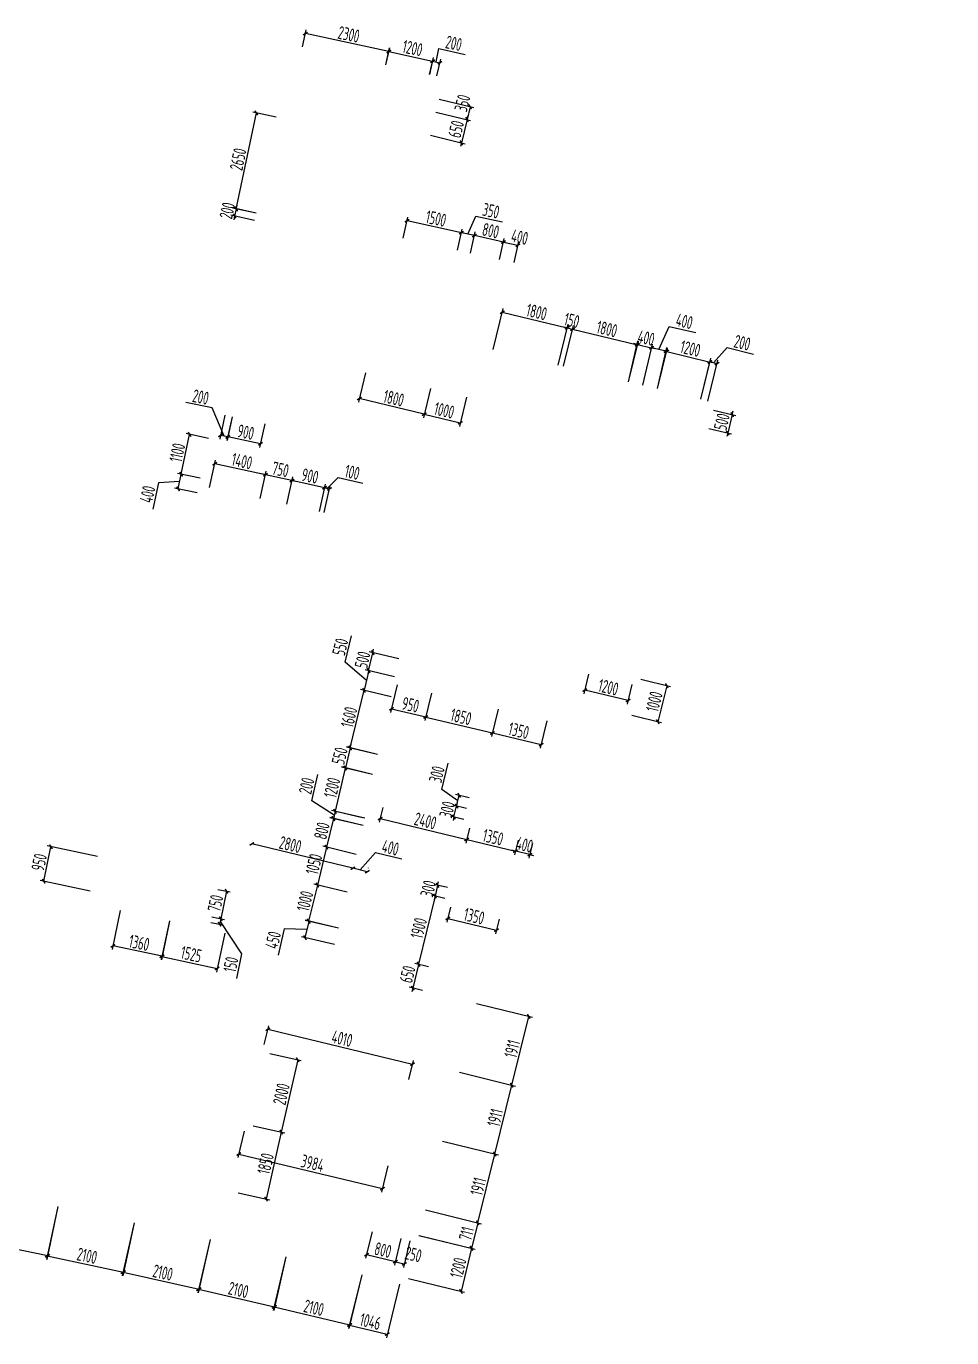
# Model space of a CAD drawing. Header units: millimetres. Extents: x 11639278 to 23698211, y -13072636 to -5537337.
# Drawn here: x 23640409 to 23665355, y -12791166 to -12755804 of the extents above; entities that cross this region are included whole.
import ezdxf

# ---------------------------------------------------------------- set-up
doc = ezdxf.new("R2010")
doc.units = ezdxf.units.MM
doc.header["$LTSCALE"] = 10
doc.layers.add('A2-RI-F1$0$$1$A-DIMS-100', color=1, linetype='Continuous')
doc.styles.add('A2-RI-F1$0$$1$XD2008', font='hzs.shx', dxfattribs={"width": 0.7, "bigfont": 'hztxt.shx'})

# ---------------------------------------------------------------- blocks, each defined once
blk = doc.blocks.new('A2-RI-F1$0$$0$_ArchTick')
at = {"color": 0, "linetype": 'ByBlock', "const_width": 0.4}
blk.add_lwpolyline([(-0.5, -0.5), (0.5, 0.5)], dxfattribs=at)
blk = doc.blocks.new('A2-RI-F1$0$$AUDIT_BAD_BLOCK_RECORD5')
at = {"layer": 'A2-RI-F1$0$$1$A-DIMS-100', "color": 0, "lineweight": -2, "transparency": 16777216}
for p, q in [((11845626, -6376903), (11845724, -6376449)), ((11847952, -6377030), (11845703, -6376547)), ((11847875, -6377387), (11847973, -6376932)), ((11847876, -6377387), (11847976, -6376933)), ((11847955, -6377031), (11849132, -6377290)), ((11849231, -6377312), (11849299, -6376950)), ((11849299, -6376950), (11850011, -6377109)), ((11849053, -6377646), (11849153, -6377192)), ((11849054, -6377646), (11849155, -6377193)), ((11849133, -6377290), (11849328, -6377334)), ((11849249, -6377690), (11849350, -6377236)), ((11849307, -6378317), (11850241, -6378543)), ((11850144, -6378519), (11850061, -6378863)), ((11843838, -6381279), (11844383, -6378686)), ((11844917, -6378798), (11844285, -6378665)), ((11849224, -6378661), (11850158, -6378886)), ((11849224, -6378661), (11850158, -6378886)), ((11850061, -6378863), (11849909, -6379491)), ((11850061, -6378863), (11850084, -6378766)), ((11849073, -6379290), (11850007, -6379515)), ((11849909, -6379491), (11849886, -6379589)), ((11844373, -6381391), (11843740, -6381258)), ((11844373, -6381389), (11843741, -6381249)), ((11843839, -6381271), (11843796, -6381466)), ((11843839, -6381271), (11843861, -6381173)), ((11844330, -6381584), (11843698, -6381445)), ((11843796, -6381466), (11843774, -6381564)), ((11848340, -6382062), (11848465, -6381495)), ((11849908, -6381916), (11848444, -6381592)), ((11850084, -6381955), (11850301, -6381466)), ((11850301, -6381466), (11851013, -6381623)), ((11849804, -6382386), (11849930, -6381819)), ((11849804, -6382386), (11849930, -6381819)), ((11850259, -6381994), (11849908, -6381916)), ((11850155, -6382464), (11850281, -6381896)), ((11850155, -6382464), (11850281, -6381896)), ((11851041, -6382167), (11850259, -6381994)), ((11850937, -6382636), (11851062, -6382069)), ((11850937, -6382636), (11851062, -6382069)), ((11851041, -6382167), (11851431, -6382253)), ((11851327, -6382723), (11851453, -6382156)), ((11850768, -6385061), (11851032, -6383963)), ((11851009, -6384060), (11852759, -6384482)), ((11852517, -6385483), (11852782, -6384385)), ((11852517, -6385483), (11852782, -6384385)), ((11852759, -6384482), (11852661, -6384459)), ((11852663, -6385518), (11852928, -6384420)), ((11852663, -6385518), (11852928, -6384420)), ((11852759, -6384482), (11852904, -6384517)), ((11852904, -6384517), (11853002, -6384541)), ((11852905, -6384517), (11854654, -6384939)), ((11855229, -6385062), (11855513, -6384442)), ((11855513, -6384442), (11856225, -6384606)), ((11854411, -6385939), (11854667, -6384830)), ((11854413, -6385940), (11854678, -6384842)), ((11854644, -6384928), (11854547, -6384905)), ((11854801, -6386029), (11855057, -6384920)), ((11854801, -6386029), (11855057, -6384920)), ((11854644, -6384928), (11855034, -6385018)), ((11855424, -6385107), (11855034, -6385018)), ((11855034, -6385018), (11855132, -6385040)), ((11855191, -6386119), (11855446, -6385010)), ((11855194, -6386120), (11855466, -6385018)), ((11855442, -6385115), (11856610, -6385403)), ((11856702, -6385422), (11857072, -6385014)), ((11857072, -6385014), (11857781, -6385186)), ((11856362, -6386408), (11856629, -6385302)), ((11856363, -6386408), (11856634, -6385306)), ((11856555, -6386455), (11856822, -6385349)), ((11856605, -6385399), (11856799, -6385446)), ((11847324, -6385691), (11847133, -6386483)), ((11849074, -6386113), (11848883, -6386905)), ((11849074, -6386113), (11848883, -6386905)), ((11843194, -6386641), (11842480, -6386491)), ((11843515, -6387401), (11843194, -6386641)), ((11848906, -6386808), (11847157, -6386386)), ((11850046, -6386347), (11849855, -6387140)), ((11843531, -6386838), (11843396, -6387478)), ((11843726, -6386879), (11843590, -6387518)), ((11843727, -6386879), (11843592, -6387519)), ((11848906, -6386808), (11849879, -6387042)), ((11856702, -6386697), (11857305, -6386843)), ((11857208, -6386819), (11857087, -6387316)), ((11857208, -6386819), (11857231, -6386722)), ((11842356, -6388429), (11842584, -6387353)), ((11843093, -6387461), (11842486, -6387332)), ((11843612, -6387421), (11843417, -6387380)), ((11844607, -6387066), (11844471, -6387705)), ((11856582, -6387194), (11857185, -6387340)), ((11857087, -6387316), (11857064, -6387414)), ((11844492, -6387607), (11843611, -6387420)), ((11843121, -6388787), (11843283, -6388047)), ((11842865, -6388537), (11842258, -6388410)), ((11842865, -6388537), (11842259, -6388409)), ((11842274, -6388822), (11842356, -6388430)), ((11844629, -6388444), (11843262, -6388145)), ((11844489, -6389084), (11844650, -6388344)), ((11844489, -6389086), (11844651, -6388347)), ((11844629, -6388442), (11844531, -6388421)), ((11845340, -6388597), (11844629, -6388442)), ((11841745, -6388656), (11841596, -6389371)), ((11842315, -6388626), (11841745, -6388656)), ((11842783, -6388929), (11842176, -6388801)), ((11845200, -6389239), (11845361, -6388499)), ((11845201, -6389239), (11845363, -6388500)), ((11845340, -6388597), (11845438, -6388618)), ((11846221, -6388791), (11845342, -6388598)), ((11846080, -6389432), (11846242, -6388694)), ((11846081, -6389432), (11846248, -6388698)), ((11846207, -6389461), (11846374, -6388727)), ((11846226, -6388796), (11846352, -6388824)), ((11846289, -6388810), (11846584, -6388518)), ((11846584, -6388518), (11847250, -6388670)), ((11846778, -6393491), (11846948, -6392781)), ((11847409, -6393724), (11847521, -6393239)), ((11848221, -6393402), (11847424, -6393216)), ((11847521, -6393239), (11847544, -6393142)), ((11847349, -6393987), (11846778, -6393491)), ((11847413, -6393720), (11847285, -6394253)), ((11848109, -6393887), (11847311, -6393701)), ((11848109, -6393887), (11847316, -6393697)), ((11847409, -6393724), (11847386, -6393821)), ((11848176, -6394110), (11848001, -6394851)), ((11853338, -6393816), (11853210, -6394345)), ((11854505, -6394097), (11854377, -6394626)), ((11854743, -6393951), (11855543, -6394153)), ((11846912, -6395806), (11847285, -6394253)), ((11848018, -6394429), (11847188, -6394229)), ((11847981, -6394420), (11847188, -6394230)), ((11849100, -6394328), (11848922, -6395070)), ((11849101, -6394328), (11848925, -6395070)), ((11854401, -6394529), (11853234, -6394248)), ((11855446, -6394129), (11855201, -6395099)), ((11848024, -6394754), (11848948, -6394972)), ((11850899, -6394759), (11850722, -6395501)), ((11850899, -6394759), (11850722, -6395501)), ((11848946, -6394973), (11850745, -6395404)), ((11852212, -6395073), (11852035, -6395815)), ((11854499, -6394921), (11855298, -6395123)), ((11850745, -6395404), (11852058, -6395718)), ((11846913, -6395804), (11846782, -6396344)), ((11847645, -6395982), (11846815, -6395783)), ((11847645, -6395982), (11846816, -6395780)), ((11846913, -6395804), (11846936, -6395707)), ((11849380, -6396926), (11849551, -6396216)), ((11845873, -6397237), (11846038, -6396525)), ((11846777, -6396349), (11846503, -6397514)), ((11847514, -6396523), (11846680, -6396326)), ((11847514, -6396521), (11846685, -6396320)), ((11846782, -6396344), (11846758, -6396441)), ((11849815, -6397231), (11849380, -6396926)), ((11846481, -6397617), (11845873, -6397237)), ((11850117, -6397149), (11849753, -6397061)), ((11849780, -6397376), (11849850, -6397085)), ((11849780, -6397376), (11849803, -6397279)), ((11847239, -6397688), (11846405, -6397491)), ((11847309, -6397705), (11846406, -6397496)), ((11846504, -6397518), (11846458, -6397715)), ((11847791, -6397411), (11847695, -6397808)), ((11849976, -6397733), (11849612, -6397645)), ((11850047, -6397441), (11849682, -6397353)), ((11850047, -6397441), (11849682, -6397353)), ((11849709, -6397668), (11849780, -6397376)), ((11846460, -6397706), (11846272, -6398482)), ((11847263, -6397902), (11846361, -6397692)), ((11847263, -6397900), (11846362, -6397683)), ((11847719, -6397711), (11850052, -6398274)), ((11849709, -6397668), (11849686, -6397765)), ((11850124, -6397974), (11850028, -6398371)), ((11850124, -6397974), (11850028, -6398371)), ((11844287, -6398290), (11844286, -6398297)), ((11850052, -6398274), (11851364, -6398590)), ((11851436, -6398290), (11851341, -6398687)), ((11851436, -6398290), (11851341, -6398687)), ((11838651, -6399401), (11838846, -6398471)), ((11840102, -6398735), (11838748, -6398450)), ((11846984, -6399050), (11844262, -6398394)), ((11846272, -6398482), (11846027, -6399503)), ((11847076, -6398676), (11846175, -6398459)), ((11847076, -6398676), (11846175, -6398459)), ((11847179, -6399097), (11847590, -6398630)), ((11847590, -6398630), (11848300, -6398801)), ((11851364, -6398590), (11851267, -6398567)), ((11851753, -6398684), (11851364, -6398590)), ((11851825, -6398384), (11851730, -6398781)), ((11851753, -6398684), (11851850, -6398707)), ((11847373, -6399144), (11846984, -6399050)), ((11847009, -6398946), (11847008, -6398953)), ((11847009, -6398946), (11847008, -6398953)), ((11847398, -6399040), (11847397, -6399047)), ((11839907, -6399665), (11838553, -6399380)), ((11849269, -6399510), (11849292, -6399412)), ((11843340, -6399620), (11843677, -6399691)), ((11843579, -6399671), (11843422, -6400414)), ((11846027, -6399503), (11845792, -6400475)), ((11846830, -6399696), (11845929, -6399479)), ((11846829, -6399696), (11845929, -6399479)), ((11849466, -6399865), (11849102, -6399776)), ((11849536, -6399573), (11849172, -6399486)), ((11849269, -6399510), (11849199, -6399801)), ((11849199, -6399800), (11848751, -6401641)), ((11849466, -6399865), (11849102, -6399778)), ((11849199, -6399801), (11849176, -6399899)), ((11849614, -6400104), (11849519, -6400501)), ((11840715, -6400194), (11840494, -6401241)), ((11842041, -6400473), (11841812, -6401524)), ((11842043, -6400474), (11841822, -6401521)), ((11843183, -6400363), (11843520, -6400434)), ((11843183, -6400363), (11843520, -6400434)), ((11843422, -6400414), (11843391, -6400560)), ((11845794, -6400484), (11845692, -6400925)), ((11846594, -6400668), (11845695, -6400451)), ((11846594, -6400670), (11845697, -6400462)), ((11849542, -6400404), (11850855, -6400720)), ((11850927, -6400420), (11850831, -6400817)), ((11843152, -6400510), (11843489, -6400581)), ((11843533, -6400799), (11843304, -6401850)), ((11843407, -6400487), (11843984, -6401358)), ((11845135, -6400682), (11844970, -6401393)), ((11845743, -6400705), (11845135, -6400682)), ((11841843, -6401423), (11840515, -6401143)), ((11846492, -6401110), (11845595, -6400902)), ((11841833, -6401426), (11843325, -6401752)), ((11843984, -6401358), (11843843, -6402026)), ((11848753, -6401642), (11848776, -6401545)), ((11848753, -6401642), (11848599, -6402283)), ((11849019, -6401706), (11848654, -6401617)), ((11849019, -6401706), (11848656, -6401619)), ((11848864, -6402347), (11848501, -6402259)), ((11848599, -6402283), (11848575, -6402380)), ((11850313, -6402697), (11851822, -6403070)), ((11844593, -6403804), (11844715, -6403296)), ((11851267, -6404901), (11851725, -6403046)), ((11844692, -6403393), (11848591, -6404333)), ((11844741, -6404043), (11845594, -6404237)), ((11845497, -6404214), (11845054, -6406165)), ((11848492, -6404744), (11848615, -6404236)), ((11849855, -6404552), (11851364, -6404925)), ((11849855, -6404552), (11851364, -6404925)), ((11850808, -6406756), (11851267, -6404901)), ((11844299, -6405994), (11845152, -6406187)), ((11844299, -6405994), (11845152, -6406187)), ((11844057, -6406144), (11843886, -6406853)), ((11845054, -6406165), (11844645, -6407969)), ((11849396, -6406407), (11850905, -6406780)), ((11849396, -6406407), (11850905, -6406780)), ((11843909, -6406756), (11847782, -6407689)), ((11850349, -6408611), (11850808, -6406756)), ((11847930, -6407077), (11847759, -6407786)), ((11843889, -6407798), (11844743, -6407991)), ((11839033, -6408167), (11838726, -6409596)), ((11839035, -6408167), (11838738, -6409599)), ((11848938, -6408262), (11850446, -6408635)), ((11848938, -6408262), (11850446, -6408635)), ((11841085, -6408608), (11840767, -6410042)), ((11841086, -6408608), (11840779, -6410038)), ((11850349, -6408611), (11850179, -6409301)), ((11847502, -6408850), (11847328, -6409568)), ((11848763, -6408950), (11850279, -6409318)), ((11848767, -6408952), (11850276, -6409325)), ((11838759, -6409501), (11836702, -6409076)), ((11843133, -6409062), (11842803, -6410502)), ((11843135, -6409062), (11842817, -6410497)), ((11848280, -6409038), (11848105, -6409756)), ((11848280, -6409038), (11848106, -6409756)), ((11848521, -6409097), (11848347, -6409815)), ((11850182, -6409295), (11849898, -6410461)), ((11838747, -6409499), (11840800, -6409940)), ((11845179, -6409532), (11844836, -6410976)), ((11845180, -6409532), (11844850, -6410972)), ((11848129, -6409659), (11847352, -6409470)), ((11848129, -6409659), (11848370, -6409718)), ((11840788, -6409944), (11842838, -6410399)), ((11847221, -6410016), (11846870, -6411463)), ((11847222, -6410016), (11846879, -6411461)), ((11848238, -6410263), (11847886, -6411710)), ((11848479, -6410116), (11849995, -6410485)), ((11842825, -6410404), (11844872, -6410874)), ((11844859, -6410879), (11846903, -6411364)), ((11846893, -6411366), (11847910, -6411613))]:
    blk.add_line(p, q, dxfattribs=at)
at = {"layer": 'Defpoints', "color": 0, "transparency": 16777216}
for p in [(11845703, -6376547), (11845584, -6377099), (11849132, -6377290), (11849328, -6377334), (11847833, -6377582), (11847833, -6377582), (11849010, -6377842), (11849010, -6377842), (11849206, -6377885), (11849113, -6378271), (11844383, -6378686), (11845113, -6378839), (11849030, -6378614), (11849030, -6378614), (11850061, -6378863), (11848878, -6379243), (11849909, -6379491), (11843796, -6381466), (11844525, -6381628), (11844568, -6381432), (11844568, -6381432), (11848444, -6381592), (11849908, -6381916), (11850259, -6381994), (11848297, -6382257), (11851431, -6382253), (11849761, -6382581), (11849761, -6382581), (11850112, -6382659), (11850112, -6382659), (11850893, -6382832), (11850893, -6382832), (11851284, -6382918), (11852759, -6384482), (11852904, -6384517), (11850721, -6385255), (11854654, -6384939), (11855034, -6385018), (11855034, -6385018), (11847371, -6385496), (11856610, -6385403), (11856799, -6385446), (11849121, -6385918), (11849121, -6385918), (11852471, -6385677), (11852471, -6385677), (11852616, -6385712), (11852616, -6385712), (11850093, -6386152), (11854366, -6386134), (11854366, -6386134), (11854756, -6386224), (11854756, -6386224), (11855146, -6386314), (11855146, -6386314), (11843572, -6386642), (11843768, -6386683), (11843768, -6386683), (11847157, -6386386), (11856315, -6386602), (11856315, -6386602), (11856508, -6386649), (11856508, -6386650), (11844648, -6386870), (11849879, -6387042), (11842584, -6387353), (11843417, -6387380), (11856388, -6387147), (11857087, -6387316), (11843288, -6387502), (11843611, -6387420), (11842356, -6388430), (11843262, -6388145), (11844629, -6388442), (11843061, -6388578), (11843061, -6388578), (11845342, -6388598), (11842979, -6388970), (11843079, -6388982), (11846352, -6388824), (11844446, -6389281), (11844447, -6389279), (11845158, -6389434), (11845158, -6389434), (11846037, -6389627), (11846037, -6389628), (11846163, -6389656), (11863125, -6392147), (11847521, -6393239), (11848416, -6393447), (11853385, -6393622), (11848222, -6393915), (11848303, -6393933), (11848304, -6393932), (11854550, -6393902), (11854551, -6393903), (11847285, -6394253), (11847285, -6394253), (11848176, -6394466), (11849147, -6394134), (11849147, -6394134), (11853234, -6394248), (11848213, -6394475), (11850946, -6394564), (11850946, -6394564), (11848948, -6394972), (11852259, -6394878), (11854305, -6394872), (11855201, -6395099), (11850745, -6395404), (11852058, -6395718), (11847840, -6396029), (11847840, -6396029), (11846782, -6396344), (11847709, -6396569), (11847709, -6396569), (11847838, -6397217), (11849850, -6397085), (11850311, -6397196), (11846503, -6397514), (11849780, -6397376), (11850241, -6397488), (11850241, -6397488), (11846458, -6397715), (11847434, -6397733), (11847458, -6397947), (11847458, -6397947), (11847503, -6397750), (11850171, -6397779), (11850171, -6397779), (11850171, -6397779), (11850052, -6398274), (11851483, -6398096), (11851483, -6398096), (11851872, -6398189), (11838846, -6398471), (11844240, -6398485), (11844262, -6398394), (11846272, -6398482), (11851364, -6398590), (11851364, -6398590), (11840298, -6398776), (11846984, -6399050), (11847271, -6398723), (11847271, -6398723), (11846963, -6399141), (11846963, -6399141), (11847351, -6399235), (11840102, -6399706), (11843144, -6399579), (11846027, -6399503), (11847023, -6399743), (11847025, -6399743), (11849731, -6399620), (11840756, -6399998), (11849199, -6399801), (11849661, -6399910), (11849661, -6399912), (11849661, -6399912), (11842084, -6400278), (11842084, -6400278), (11842956, -6400468), (11842987, -6400322), (11842987, -6400322), (11843422, -6400414), (11845792, -6400475), (11850974, -6400226), (11843391, -6400560), (11843576, -6400604), (11846789, -6400715), (11846789, -6400715), (11850855, -6400720), (11840515, -6401143), (11845692, -6400925), (11846687, -6401155), (11843325, -6401752), (11848751, -6401641), (11849213, -6401753), (11849213, -6401753), (11848599, -6402283), (11849059, -6402394), (11850119, -6402649), (11851725, -6403046), (11844546, -6403999), (11844546, -6403999), (11848591, -6404333), (11849661, -6404504), (11849661, -6404504), (11848445, -6404939), (11851267, -6404901), (11844103, -6405949), (11844103, -6405949), (11844103, -6405949), (11845054, -6406165), (11849202, -6406359), (11849202, -6406359), (11850808, -6406756), (11847977, -6406883), (11843694, -6407753), (11847782, -6407689), (11839075, -6407971), (11839075, -6407971), (11844645, -6407969), (11848743, -6408214), (11848743, -6408214), (11841128, -6408412), (11841128, -6408412), (11843178, -6408867), (11843178, -6408867), (11847549, -6408655), (11848327, -6408844), (11848327, -6408844), (11848568, -6408902), (11848568, -6408902), (11848573, -6408904), (11850179, -6409301), (11845225, -6409337), (11845225, -6409337), (11847352, -6409470), (11840800, -6409940), (11847268, -6409822), (11847268, -6409822), (11848370, -6409718), (11848285, -6410069), (11848285, -6410069), (11842838, -6410399), (11849898, -6410461), (11844872, -6410874), (11846903, -6411364), (11847910, -6411613)]:
    blk.add_point(p, dxfattribs=at)
at = {"layer": 'A2-RI-F1$0$$1$A-DIMS-100', "color": 0, "lineweight": -2, "transparency": 16777216, "xscale": 100, "yscale": 100, "zscale": 100}
for p, rotation in [((11845703, -6376547), 167.871375397763), ((11847952, -6377030), 347.871375397763), ((11847955, -6377031), 167.5807150539678), ((11849132, -6377290), 347.5807150539678), ((11849133, -6377290), 167.4565409036352), ((11849328, -6377334), 347.4565409036352), ((11850144, -6378519), 76.4486635202654), ((11844383, -6378686), 78.13436385709227), ((11850061, -6378863), 256.4486635202654), ((11850061, -6378863), 256.4486635207735), ((11849909, -6379491), 76.4486635207735), ((11843796, -6381466), 77.52465659485563), ((11843838, -6381279), 258.1343638570923), ((11843839, -6381271), 257.5246565948556), ((11848444, -6381592), 167.5246565951022), ((11849908, -6381916), 167.5246565950832), ((11849908, -6381916), 347.5246565951022), ((11850259, -6381994), 167.5246565949935), ((11850259, -6381994), 347.5246565950832), ((11851041, -6382167), 347.5246565949935), ((11851041, -6382167), 167.5246565948439), ((11851431, -6382253), 347.5246565948439), ((11851009, -6384060), 166.4420341901473), ((11852759, -6384482), 346.4420341901473), ((11852759, -6384482), 346.4486630936225), ((11852904, -6384517), 166.4486630936225), ((11852905, -6384517), 166.4414817815372), ((11854644, -6384928), 347.019932701758), ((11854654, -6384939), 346.4414817815372), ((11855034, -6385018), 167.0199327018391), ((11855034, -6385018), 167.0199327017581), ((11855424, -6385107), 347.0199327018392), ((11855442, -6385115), 166.1416754840105), ((11856605, -6385399), 166.4145466083481), ((11856610, -6385403), 346.1416754840104), ((11856799, -6385446), 346.4145466083481), ((11847157, -6386386), 166.4486635207792), ((11848906, -6386808), 346.4486635207792), ((11848906, -6386808), 166.4486634030673), ((11849879, -6387042), 346.4486634030673), ((11857208, -6386819), 256.414546608545), ((11842584, -6387353), 78.06609697751372), ((11843417, -6387380), 168.1251533915546), ((11843611, -6387420), 168.0094071449851), ((11843612, -6387421), 348.1251533915545), ((11857087, -6387316), 76.41454660854498), ((11844492, -6387607), 348.0094071449851), ((11843262, -6388145), 167.6550577819889), ((11842356, -6388429), 258.0660969775137), ((11842356, -6388430), 78.16432780581808), ((11844629, -6388442), 347.708022475367), ((11844629, -6388444), 347.6550577819889), ((11842274, -6388822), 258.1643278058181), ((11845340, -6388597), 167.7080224753669), ((11845342, -6388598), 167.6063596378209), ((11846221, -6388791), 347.6063596378209), ((11846226, -6388796), 167.2110194532232), ((11846352, -6388824), 347.2110194532232), ((11847521, -6393239), 256.922721768014), ((11847409, -6393724), 76.922721768014), ((11847413, -6393720), 76.54136474564864), ((11855446, -6394129), 75.83350962084248), ((11847285, -6394253), 76.49614917004527), ((11847285, -6394253), 256.5413647456487), ((11853234, -6394248), 166.44763817629), ((11854401, -6394529), 346.44763817629), ((11848024, -6394754), 166.7097256110643), ((11848946, -6394973), 166.5461067399386), ((11848948, -6394972), 346.7097256110643), ((11855201, -6395099), 255.8335096208425), ((11850745, -6395404), 346.5461067399385), ((11850745, -6395404), 166.546106739915), ((11846913, -6395804), 256.3555000022105), ((11846912, -6395806), 256.4961491700453), ((11852058, -6395718), 346.546106739915), ((11846777, -6396349), 76.73599420017347), ((11846782, -6396344), 76.35550000221056), ((11849780, -6397376), 256.4486365041279), ((11849780, -6397376), 256.4486365041279), ((11849850, -6397085), 76.44863650412785), ((11846458, -6397715), 256.938212790444), ((11846460, -6397706), 76.44866309354474), ((11846503, -6397514), 256.7359942001735), ((11846504, -6397518), 76.93821279044403), ((11847719, -6397711), 166.4486538849018), ((11849709, -6397668), 76.44863650412783), ((11844262, -6398394), 166.4486630936204), ((11850052, -6398274), 346.4486538849018), ((11850052, -6398274), 166.4486538847832), ((11838846, -6398471), 78.11645840766661), ((11846272, -6398482), 256.4486630935447), ((11846272, -6398482), 76.44866309319526), ((11851364, -6398590), 346.4486538847832), ((11851364, -6398590), 346.4486941735833), ((11851753, -6398684), 166.4486941735833), ((11846984, -6399050), 166.4486630936283), ((11846984, -6399050), 346.4486630936204), ((11847373, -6399144), 346.4486630936283), ((11838651, -6399401), 258.1164584076666), ((11846027, -6399503), 256.4486630931953), ((11846027, -6399503), 76.44866309343922), ((11843579, -6399671), 78.09391769102558), ((11849199, -6399800), 76.33590951503841), ((11849199, -6399801), 76.54610674009089), ((11849269, -6399510), 256.5461067400909), ((11843391, -6400560), 258.1133125146899), ((11843422, -6400414), 258.0939176910256), ((11843422, -6400414), 78.11331251468995), ((11845792, -6400475), 256.4486630934393), ((11845794, -6400484), 76.94316929729898), ((11849542, -6400404), 166.4486538847832), ((11850855, -6400720), 346.4486538847832), ((11840515, -6401143), 168.0940815052959), ((11845692, -6400925), 256.943169297299), ((11841833, -6401426), 167.6830760763701), ((11841843, -6401423), 348.0940815052959), ((11843325, -6401752), 347.68307607637), ((11848751, -6401641), 256.3359095150384), ((11848753, -6401642), 256.4486630672867), ((11848599, -6402283), 76.4486630672867), ((11844692, -6403393), 166.4486630936005), ((11851725, -6403046), 76.11213072838095), ((11845497, -6404214), 77.22086213450592), ((11848591, -6404333), 346.4486630936005), ((11851267, -6404901), 76.11213072832003), ((11851267, -6404901), 256.1121307283809), ((11845054, -6406165), 257.2208621345059), ((11845054, -6406165), 77.22104575756003), ((11843909, -6406756), 166.4486630935816), ((11850808, -6406756), 76.11213072837425), ((11850808, -6406756), 256.11213072832), ((11844645, -6407969), 257.22104575756), ((11847782, -6407689), 346.4486630935816), ((11850349, -6408611), 76.1121307284371), ((11850349, -6408611), 256.1121307283742), ((11850179, -6409301), 256.1121307284371), ((11850182, -6409295), 76.33113835615508), ((11838747, -6409499), 167.8698622040893), ((11838759, -6409501), 348.3182996060727), ((11847352, -6409470), 166.3725522362062), ((11848129, -6409659), 166.3311337015046), ((11848129, -6409659), 346.3725522362062), ((11848370, -6409718), 346.3311337015046), ((11840788, -6409944), 167.4956106975172), ((11840800, -6409940), 347.8698622040893), ((11842825, -6410404), 167.0656942317951), ((11842838, -6410399), 347.4956106975172), ((11849898, -6410461), 256.3311383561551), ((11844859, -6410879), 166.6543370660656), ((11844872, -6410874), 347.0656942317951), ((11846893, -6411366), 166.3475116637962), ((11846903, -6411364), 346.6543370660656), ((11847910, -6411613), 346.3475116637962)]:
    blk.add_blockref('A2-RI-F1$0$$0$_ArchTick', p, dxfattribs=dict(at, rotation=rotation))
at = {"layer": 'A2-RI-F1$0$$1$A-DIMS-100', "color": 4, "transparency": 16777216, "char_height": 350, "attachment_point": 5, "style": 'A2-RI-F1$0$$1$XD2008'}
for s, insert, rotation in [('\\A1;2300', (11846875, -6376569), 347.8714), ('\\A1;1200', (11848592, -6376940), 347.5807), ('\\A1;200', (11849704, -6376810), 347.4565), ('\\A1;350', (11849935, -6378421), 76.4487), ('\\A1;650', (11849766, -6379124), 76.4487), ('\\A1;2650', (11843891, -6379936), 78.1344), ('\\A1;200', (11843598, -6381320), 77.5247), ('\\A1;1500', (11849225, -6381535), 347.5247), ('\\A1;350', (11850706, -6381325), 347.5247), ('\\A1;800', (11850699, -6381861), 347.5247), ('\\A1;400', (11851480, -6382034), 347.5247), ('\\A1;1800', (11851937, -6384052), 346.442), ('\\A1;150', (11852884, -6384281), 346.4487), ('\\A1;400', (11855919, -6384305), 347.0199), ('\\A1;1800', (11853832, -6384510), 346.4415), ('\\A1;400', (11854890, -6384753), 347.0199), ('\\A1;1200', (11856080, -6385041), 346.1417), ('\\A1;200', (11857479, -6384881), 346.4145), ('\\A1;200', (11842883, -6386346), 348.1252), ('\\A1;1800', (11848084, -6386378), 346.4487), ('\\A1;1000', (11849445, -6386706), 346.4487), ('\\A1;500', (11856929, -6387015), 76.4145), ('\\A1;900', (11844098, -6387293), 348.0094), ('\\A1;1100', (11842250, -6387845), 78.0661), ('\\A1;1400', (11843994, -6388075), 347.6551), ('\\A1;750', (11845033, -6388300), 347.708), ('\\A1;900', (11845830, -6388475), 347.6064), ('\\A1;100', (11846967, -6388375), 347.211), ('\\A1;400', (11841450, -6388967), 78.1643), ('\\A1;550', (11846644, -6393083), 76.5414), ('\\A1;500', (11847246, -6393431), 76.9227), ('\\A1;1200', (11853870, -6394170), 346.4476), ('\\A1;950', (11848538, -6394644), 346.7097), ('\\A1;1000', (11855106, -6394559), 75.8335), ('\\A1;1600', (11846880, -6394977), 76.4961), ('\\A1;1850', (11849898, -6394970), 346.5461), ('\\A1;1350', (11851454, -6395342), 346.5461), ('\\A1;550', (11846629, -6396021), 76.3555), ('\\A1;300', (11849247, -6396519), 76.4486), ('\\A1;200', (11845736, -6396830), 76.9382), ('\\A1;1200', (11846421, -6396880), 76.736), ('\\A1;300', (11849526, -6397470), 76.4486), ('\\A1;2400', (11848938, -6397774), 346.4487), ('\\A1;800', (11846147, -6398041), 76.4487), ('\\A1;1350', (11850761, -6398213), 346.4487), ('\\A1;2800', (11845298, -6398412), 346.4487), ('\\A1;400', (11847997, -6398497), 346.4487), ('\\A1;400', (11851611, -6398418), 346.4487), ('\\A1;950', (11838528, -6398889), 78.1165), ('\\A1;1050', (11845931, -6398940), 76.4487), ('\\A1;300', (11849015, -6399603), 76.5461), ('\\A1;1000', (11845691, -6399936), 76.4487), ('\\A1;750', (11843280, -6399996), 78.0939), ('\\A1;1350', (11850251, -6400343), 346.4487), ('\\A1;1900', (11848757, -6400667), 76.3359), ('\\A1;450', (11844834, -6400987), 76.9432), ('\\A1;1360', (11841225, -6401063), 348.0941), ('\\A1;1525', (11842627, -6401369), 347.6831), ('\\A1;150', (11843693, -6401646), 78.1133), ('\\A1;650', (11848457, -6401910), 76.4487), ('\\A1;4010', (11846694, -6403644), 346.4487), ('\\A1;1911', (11851278, -6403920), 76.1121), ('\\A1;2000', (11845056, -6405140), 77.2209), ('\\A1;1911', (11850819, -6405775), 76.1121), ('\\A1;1850', (11844630, -6407017), 77.221), ('\\A1;3984', (11845898, -6407004), 346.4487), ('\\A1;1911', (11850360, -6407630), 76.1121), ('\\A1;711', (11850046, -6408902), 76.1121), ('\\A1;2100', (11839820, -6409499), 347.8699), ('\\A1;800', (11847794, -6409346), 346.3726), ('\\A1;250', (11848614, -6409464), 346.3311), ('\\A1;1200', (11849821, -6409825), 76.3311), ('\\A1;2100', (11841862, -6409952), 347.4956), ('\\A1;2100', (11843899, -6410420), 347.0657), ('\\A1;2100', (11845933, -6410902), 346.6543), ('\\A1;1046', (11847455, -6411271), 346.3475)]:
    blk.add_mtext(s, dxfattribs=dict(at, insert=insert, rotation=rotation))
blk = doc.blocks.new('A2-RI-F1')
at = {"layer": 'Defpoints', "color": 3}
blk.add_blockref('A2-RI-F1$0$$AUDIT_BAD_BLOCK_RECORD5', (11802229.1, -6379455.7), dxfattribs=at)

msp = doc.modelspace()

# ---------------------------------------------------------------- block references
msp.add_blockref('A2-RI-F1', (0, 0))

doc.saveas('drawing.dxf')
